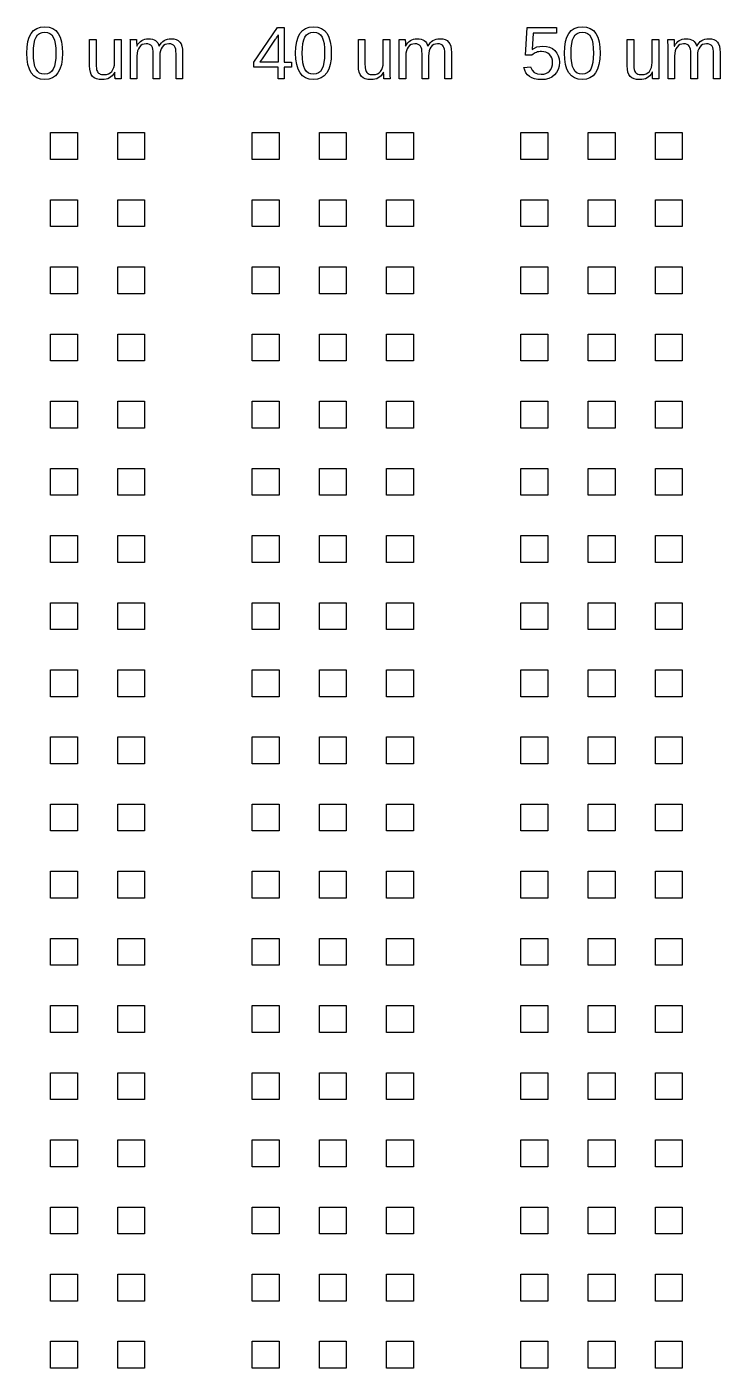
# Model space of a CAD drawing. Extents: x -21493 to 21493, y -12519 to 35265.
# Drawn here: x -5275 to -118, y 23469 to 33454 of the extents above; entities that cross this region are included whole.
import ezdxf

# ---------------------------------------------------------------- set-up
doc = ezdxf.new("R2010")
doc.units = 0
doc.layers.add('L0D0_0', color=1, linetype='CONTINUOUS')

msp = doc.modelspace()

# ---------------------------------------------------------------- linework, layer by layer
at = {"layer": 'L0D0_0'}
for points in [[(-5142.703, 33060.439), (-5173.602, 33063.538), (-5200.402, 33072.938), (-5223.095, 33088.629), (-5241.688, 33110.624), (-5256.161, 33138.512), (-5266.498, 33172.301), (-5272.705, 33211.79), (-5274.767, 33257.074), (-5272.768, 33303.157), (-5266.737, 33343.145), (-5256.691, 33376.934), (-5242.637, 33404.524), (-5224.233, 33426.015), (-5201.179, 33441.412), (-5173.459, 33450.606), (-5141.073, 33453.605), (-5109.523, 33450.509), (-5082.403, 33441.211), (-5059.69, 33425.717), (-5041.415, 33404.024), (-5027.35, 33376.232), (-5017.316, 33342.443), (-5011.285, 33302.758), (-5009.277, 33257.074), (-5011.385, 33211.987), (-5017.715, 33172.604), (-5028.269, 33138.916), (-5043.045, 33110.822), (-5061.928, 33088.831), (-5084.839, 33073.034), (-5111.761, 33063.538)], [(-3143.381, 33060.439), (-3174.28, 33063.538), (-3201.08, 33072.938), (-3223.773, 33088.629), (-3242.366, 33110.624), (-3256.844, 33138.512), (-3267.18, 33172.301), (-3273.388, 33211.79), (-3275.446, 33257.074), (-3273.446, 33303.157), (-3267.419, 33343.145), (-3257.373, 33376.934), (-3243.316, 33404.524), (-3224.911, 33426.015), (-3201.862, 33441.412), (-3174.142, 33450.606), (-3141.751, 33453.605), (-3110.201, 33450.509), (-3083.081, 33441.211), (-3060.368, 33425.717), (-3042.094, 33404.024), (-3028.032, 33376.232), (-3017.994, 33342.443), (-3011.967, 33302.758), (-3009.955, 33257.074), (-3012.064, 33211.987), (-3018.393, 33172.604), (-3028.952, 33138.916), (-3043.723, 33110.822), (-3062.606, 33088.831), (-3085.522, 33073.034), (-3112.444, 33063.538)], [(-1144.059, 33060.439), (-1174.958, 33063.538), (-1201.763, 33072.938), (-1224.455, 33088.629), (-1243.049, 33110.624), (-1257.522, 33138.512), (-1267.858, 33172.301), (-1274.066, 33211.79), (-1276.128, 33257.074), (-1274.129, 33303.157), (-1268.098, 33343.145), (-1258.051, 33376.934), (-1243.998, 33404.524), (-1225.594, 33426.015), (-1202.54, 33441.412), (-1174.82, 33450.606), (-1142.429, 33453.605), (-1110.883, 33450.509), (-1083.76, 33441.211), (-1061.05, 33425.717), (-1042.776, 33404.024), (-1028.71, 33376.232), (-1018.672, 33342.443), (-1012.645, 33302.758), (-1010.638, 33257.074), (-1012.746, 33211.987), (-1019.075, 33172.604), (-1029.63, 33138.916), (-1044.406, 33110.822), (-1063.289, 33088.831), (-1086.2, 33073.034), (-1113.122, 33063.538)], [(-5142.161, 33100.326), (-5162.384, 33102.628), (-5179.688, 33109.726), (-5194.052, 33121.519), (-5205.48, 33138.013), (-5214.208, 33159.508), (-5220.436, 33186.598), (-5224.174, 33219.085), (-5225.413, 33257.074), (-5224.183, 33295.962), (-5220.495, 33329.05), (-5214.359, 33356.14), (-5205.749, 33377.434), (-5194.342, 33393.427), (-5179.759, 33404.923), (-5161.993, 33411.722), (-5141.073, 33414.02), (-5120.657, 33411.722), (-5103.344, 33404.725), (-5089.127, 33393.129), (-5078.023, 33376.934), (-5069.656, 33355.438), (-5063.688, 33328.348), (-5060.101, 33295.559), (-5058.908, 33257.074), (-5060.16, 33219.787), (-5063.919, 33187.598), (-5070.194, 33160.604), (-5078.972, 33138.815), (-5090.45, 33121.918), (-5104.806, 33109.923), (-5122.039, 33102.724)], [(-4715.067, 33060.439), (-4737.587, 33061.938), (-4756.861, 33066.44), (-4772.905, 33073.937), (-4785.711, 33084.433), (-4795.501, 33098.327), (-4802.498, 33116.223), (-4806.686, 33138.013), (-4808.084, 33163.704), (-4808.084, 33359.239), (-4759.003, 33359.239), (-4759.003, 33173.2), (-4758.642, 33159.508), (-4757.584, 33147.509), (-4755.803, 33137.013), (-4753.304, 33128.218), (-4750.036, 33120.818), (-4745.916, 33114.421), (-4740.947, 33109.226), (-4735.139, 33105.127), (-4728.171, 33102.027), (-4719.746, 33099.826), (-4709.867, 33098.528), (-4698.523, 33098.129), (-4681.828, 33099.629), (-4667.002, 33104.127), (-4654.037, 33111.725), (-4642.932, 33122.221), (-4634.032, 33135.514), (-4627.678, 33151.108), (-4623.868, 33169.004), (-4622.587, 33189.198), (-4622.587, 33359.239), (-4573.775, 33359.239), (-4573.775, 33128.516), (-4573.674, 33105.324), (-4573.376, 33087.23), (-4572.863, 33074.034), (-4572.154, 33065.84), (-4618.249, 33065.84), (-4618.391, 33066.839), (-4618.53, 33068.339), (-4618.66, 33070.439), (-4618.799, 33073.135), (-4618.937, 33076.235), (-4619.101, 33079.532), (-4619.278, 33083.131), (-4619.479, 33086.831), (-4619.689, 33091.531), (-4619.92, 33098.029), (-4620.16, 33106.126), (-4620.42, 33116.021), (-4621.239, 33116.021), (-4629.975, 33101.926), (-4639.37, 33090.032), (-4649.429, 33080.435), (-4660.156, 33073.034), (-4671.87, 33067.537), (-4684.936, 33063.538), (-4699.334, 33061.241)], [(-4504.017, 33065.84), (-4504.017, 33296.659), (-4504.118, 33319.751), (-4504.42, 33337.945), (-4504.928, 33351.041), (-4505.647, 33359.239), (-4459.543, 33359.239), (-4459.405, 33358.34), (-4459.274, 33356.74), (-4459.132, 33354.64), (-4459.006, 33351.94), (-4458.854, 33348.844), (-4458.695, 33345.543), (-4458.514, 33342.044), (-4458.325, 33338.248), (-4458.103, 33333.548), (-4457.884, 33327.05), (-4457.632, 33318.953), (-4457.376, 33309.058), (-4456.553, 33309.058), (-4448.409, 33323.552), (-4439.681, 33335.547), (-4430.374, 33345.245), (-4420.487, 33352.439), (-4409.761, 33357.841), (-4397.912, 33361.637), (-4384.947, 33363.939), (-4370.864, 33364.737), (-4355.06, 33363.838), (-4340.994, 33361.339), (-4328.688, 33357.24), (-4318.112, 33351.44), (-4309.154, 33343.745), (-4301.678, 33334.148), (-4295.668, 33322.653), (-4291.132, 33309.058), (-4290.321, 33309.058), (-4282.324, 33322.85), (-4273.538, 33334.547), (-4263.949, 33344.144), (-4253.575, 33351.641), (-4242.227, 33357.341), (-4229.74, 33361.44), (-4216.128, 33363.838), (-4201.369, 33364.737), (-4180.646, 33363.137), (-4162.964, 33358.639), (-4148.311, 33351.142), (-4136.693, 33340.545), (-4127.857, 33326.551), (-4121.54, 33308.654), (-4117.751, 33286.961), (-4116.491, 33261.371), (-4116.491, 33065.84), (-4164.754, 33065.84), (-4164.754, 33251.875), (-4165.484, 33271.468), (-4167.673, 33287.864), (-4171.322, 33300.96), (-4176.421, 33310.754), (-4183.418, 33317.852), (-4192.755, 33322.951), (-4204.439, 33325.95), (-4218.455, 33326.95), (-4233.562, 33325.551), (-4246.897, 33321.053), (-4258.443, 33313.652), (-4268.216, 33303.257), (-4275.986, 33290.162), (-4281.543, 33274.567), (-4284.874, 33256.474), (-4285.982, 33235.881), (-4285.982, 33065.84), (-4334.257, 33065.84), (-4334.257, 33251.875), (-4334.975, 33271.468), (-4337.164, 33287.864), (-4340.813, 33300.96), (-4345.912, 33310.754), (-4352.909, 33317.852), (-4362.259, 33322.951), (-4373.935, 33325.95), (-4387.946, 33326.95), (-4402.721, 33325.551), (-4415.88, 33321.053), (-4427.405, 33313.556), (-4437.3, 33303.157), (-4445.246, 33289.96), (-4450.925, 33274.366), (-4454.335, 33256.373), (-4455.473, 33235.881), (-4455.473, 33065.84)], [(-3405.961, 33065.84), (-3405.961, 33152.309), (-3586.031, 33152.309), (-3586.031, 33190.294), (-3411.11, 33447.91), (-3359.857, 33447.91), (-3359.857, 33190.895), (-3306.164, 33190.895), (-3306.164, 33152.309), (-3359.857, 33152.309), (-3359.857, 33065.84)], [(-3541.016, 33190.895), (-3536.677, 33196.296), (-3522.032, 33216.389), (-3424.134, 33360.638), (-3422.147, 33363.637), (-3419.728, 33367.635), (-3416.86, 33372.633), (-3413.558, 33378.534), (-3410.442, 33384.229), (-3408.132, 33388.53), (-3406.641, 33391.428), (-3405.961, 33392.927), (-3405.961, 33190.895)], [(-3142.843, 33100.326), (-3163.066, 33102.628), (-3180.37, 33109.726), (-3194.734, 33121.519), (-3206.158, 33138.013), (-3214.886, 33159.508), (-3221.114, 33186.598), (-3224.852, 33219.085), (-3226.091, 33257.074), (-3224.865, 33295.962), (-3221.173, 33329.05), (-3215.037, 33356.14), (-3206.431, 33377.434), (-3195.024, 33393.427), (-3180.437, 33404.923), (-3162.676, 33411.722), (-3141.751, 33414.02), (-3121.339, 33411.722), (-3104.023, 33404.725), (-3089.81, 33393.129), (-3078.705, 33376.934), (-3070.334, 33355.438), (-3064.366, 33328.348), (-3060.779, 33295.559), (-3059.591, 33257.074), (-3060.838, 33219.787), (-3064.597, 33187.598), (-3070.876, 33160.604), (-3079.654, 33138.815), (-3091.129, 33121.918), (-3105.484, 33109.923), (-3122.717, 33102.724)], [(-2715.745, 33060.439), (-2738.27, 33061.938), (-2757.544, 33066.44), (-2773.588, 33073.937), (-2786.393, 33084.433), (-2796.179, 33098.327), (-2803.177, 33116.223), (-2807.364, 33138.013), (-2808.767, 33163.704), (-2808.767, 33359.239), (-2759.681, 33359.239), (-2759.681, 33173.2), (-2759.32, 33159.508), (-2758.262, 33147.509), (-2756.481, 33137.013), (-2753.982, 33128.218), (-2750.714, 33120.818), (-2746.594, 33114.421), (-2741.626, 33109.226), (-2735.821, 33105.127), (-2728.853, 33102.027), (-2720.424, 33099.826), (-2710.55, 33098.528), (-2699.201, 33098.129), (-2682.506, 33099.629), (-2667.685, 33104.127), (-2654.719, 33111.725), (-2643.61, 33122.221), (-2634.715, 33135.514), (-2628.356, 33151.108), (-2624.546, 33169.004), (-2623.27, 33189.198), (-2623.27, 33359.239), (-2574.453, 33359.239), (-2574.453, 33128.516), (-2574.356, 33105.324), (-2574.054, 33087.23), (-2573.546, 33074.034), (-2572.836, 33065.84), (-2618.931, 33065.84), (-2619.07, 33066.839), (-2619.208, 33068.339), (-2619.338, 33070.439), (-2619.481, 33073.135), (-2619.62, 33076.235), (-2619.779, 33079.532), (-2619.96, 33083.131), (-2620.157, 33086.831), (-2620.367, 33091.531), (-2620.598, 33098.029), (-2620.838, 33106.126), (-2621.098, 33116.021), (-2621.917, 33116.021), (-2630.657, 33101.926), (-2640.053, 33090.032), (-2650.108, 33080.435), (-2660.834, 33073.034), (-2672.552, 33067.537), (-2685.619, 33063.538), (-2700.012, 33061.241)], [(-2504.699, 33065.84), (-2504.699, 33296.659), (-2504.8, 33319.751), (-2505.098, 33337.945), (-2505.607, 33351.041), (-2506.329, 33359.239), (-2460.221, 33359.239), (-2460.083, 33358.34), (-2459.953, 33356.74), (-2459.814, 33354.64), (-2459.684, 33351.94), (-2459.533, 33348.844), (-2459.373, 33345.543), (-2459.192, 33342.044), (-2459.003, 33338.248), (-2458.785, 33333.548), (-2458.562, 33327.05), (-2458.315, 33318.953), (-2458.054, 33309.058), (-2457.235, 33309.058), (-2449.087, 33323.552), (-2440.36, 33335.547), (-2431.052, 33345.245), (-2421.166, 33352.439), (-2410.439, 33357.841), (-2398.595, 33361.637), (-2385.629, 33363.939), (-2371.543, 33364.737), (-2355.738, 33363.838), (-2341.672, 33361.339), (-2329.366, 33357.24), (-2318.791, 33351.44), (-2309.836, 33343.745), (-2302.356, 33334.148), (-2296.35, 33322.653), (-2291.81, 33309.058), (-2290.999, 33309.058), (-2283.002, 33322.85), (-2274.216, 33334.547), (-2264.632, 33344.144), (-2254.253, 33351.641), (-2242.909, 33357.341), (-2230.423, 33361.44), (-2216.806, 33363.838), (-2202.052, 33364.737), (-2181.329, 33363.137), (-2163.643, 33358.639), (-2148.989, 33351.142), (-2137.372, 33340.545), (-2128.535, 33326.551), (-2122.218, 33308.654), (-2118.43, 33286.961), (-2117.17, 33261.371), (-2117.17, 33065.84), (-2165.432, 33065.84), (-2165.432, 33251.875), (-2166.163, 33271.468), (-2168.351, 33287.864), (-2172.001, 33300.96), (-2177.099, 33310.754), (-2184.097, 33317.852), (-2193.433, 33322.951), (-2205.122, 33325.95), (-2219.137, 33326.95), (-2234.24, 33325.551), (-2247.575, 33321.053), (-2259.121, 33313.652), (-2268.899, 33303.257), (-2276.665, 33290.162), (-2282.225, 33274.567), (-2285.552, 33256.474), (-2286.661, 33235.881), (-2286.661, 33065.84), (-2334.935, 33065.84), (-2334.935, 33251.875), (-2335.658, 33271.468), (-2337.846, 33287.864), (-2341.496, 33300.96), (-2346.59, 33310.754), (-2353.588, 33317.852), (-2362.937, 33322.951), (-2374.613, 33325.95), (-2388.628, 33326.95), (-2403.404, 33325.551), (-2416.558, 33321.053), (-2428.083, 33313.556), (-2437.982, 33303.157), (-2445.929, 33289.96), (-2451.607, 33274.366), (-2455.013, 33256.373), (-2456.156, 33235.881), (-2456.156, 33065.84)], [(-1449.487, 33060.439), (-1474.91, 33061.841), (-1497.762, 33066.239), (-1518.035, 33073.534), (-1535.726, 33083.732), (-1550.623, 33096.727), (-1562.509, 33112.321), (-1571.375, 33130.415), (-1577.222, 33151.31), (-1527.859, 33157.009), (-1517.103, 33132.116), (-1500.269, 33114.421), (-1477.367, 33103.825), (-1448.408, 33100.326), (-1429.814, 33101.725), (-1413.35, 33106.223), (-1399.033, 33113.623), (-1386.848, 33124.018), (-1377.113, 33137.013), (-1370.166, 33152.209), (-1365.995, 33169.605), (-1364.605, 33189.198), (-1366.004, 33206.393), (-1370.204, 33221.887), (-1377.193, 33235.583), (-1386.979, 33247.578), (-1399.146, 33257.272), (-1413.25, 33264.172), (-1429.315, 33268.368), (-1447.316, 33269.771), (-1457.043, 33269.368), (-1466.443, 33268.171), (-1475.489, 33266.272), (-1484.204, 33263.572), (-1492.743, 33259.871), (-1501.29, 33255.176), (-1509.829, 33249.275), (-1518.376, 33242.378), (-1566.096, 33242.378), (-1553.353, 33447.91), (-1336.138, 33447.91), (-1336.138, 33406.422), (-1508.875, 33406.422), (-1516.204, 33285.265), (-1499.371, 33295.861), (-1480.605, 33303.556), (-1459.912, 33308.155), (-1437.282, 33309.654), (-1410.511, 33307.558), (-1386.609, 33301.359), (-1365.567, 33291.061), (-1347.381, 33276.566), (-1332.736, 33258.771), (-1322.269, 33238.481), (-1315.982, 33215.587), (-1313.894, 33190.294), (-1316.141, 33161.705), (-1322.878, 33136.316), (-1334.105, 33114.123), (-1349.83, 33095.131), (-1369.536, 33079.935), (-1392.707, 33069.137), (-1419.356, 33062.539)], [(-1143.521, 33100.326), (-1163.744, 33102.628), (-1181.048, 33109.726), (-1195.412, 33121.519), (-1206.841, 33138.013), (-1215.568, 33159.508), (-1221.793, 33186.598), (-1225.535, 33219.085), (-1226.774, 33257.074), (-1225.543, 33295.962), (-1221.856, 33329.05), (-1215.715, 33356.14), (-1207.109, 33377.434), (-1195.702, 33393.427), (-1181.12, 33404.923), (-1163.354, 33411.722), (-1142.429, 33414.02), (-1122.017, 33411.722), (-1104.705, 33404.725), (-1090.488, 33393.129), (-1079.383, 33376.934), (-1071.017, 33355.438), (-1065.049, 33328.348), (-1061.458, 33295.559), (-1060.269, 33257.074), (-1061.521, 33219.787), (-1065.28, 33187.598), (-1071.554, 33160.604), (-1080.332, 33138.815), (-1091.807, 33121.918), (-1106.162, 33109.923), (-1123.399, 33102.724)], [(-716.428, 33060.439), (-738.944, 33061.938), (-758.226, 33066.44), (-774.266, 33073.937), (-787.072, 33084.433), (-796.862, 33098.327), (-803.855, 33116.223), (-808.046, 33138.013), (-809.445, 33163.704), (-809.445, 33359.239), (-760.36, 33359.239), (-760.36, 33173.2), (-760.007, 33159.508), (-758.94, 33147.509), (-757.159, 33137.013), (-754.664, 33128.218), (-751.393, 33120.818), (-747.277, 33114.421), (-742.308, 33109.226), (-736.495, 33105.127), (-729.532, 33102.027), (-721.106, 33099.826), (-711.224, 33098.528), (-699.888, 33098.129), (-683.189, 33099.629), (-668.359, 33104.127), (-655.393, 33111.725), (-644.293, 33122.221), (-635.393, 33135.514), (-629.038, 33151.108), (-625.225, 33169.004), (-623.952, 33189.198), (-623.952, 33359.239), (-575.14, 33359.239), (-575.14, 33128.516), (-575.039, 33105.324), (-574.732, 33087.23), (-574.224, 33074.034), (-573.51, 33065.84), (-619.613, 33065.84), (-619.748, 33066.839), (-619.886, 33068.339), (-620.021, 33070.439), (-620.155, 33073.135), (-620.302, 33076.235), (-620.462, 33079.532), (-620.638, 33083.131), (-620.836, 33086.831), (-621.046, 33091.531), (-621.277, 33098.029), (-621.52, 33106.126), (-621.785, 33116.021), (-622.595, 33116.021), (-631.336, 33101.926), (-640.735, 33090.032), (-650.79, 33080.435), (-661.513, 33073.034), (-673.235, 33067.537), (-686.293, 33063.538), (-700.69, 33061.241)], [(-505.373, 33065.84), (-505.373, 33296.659), (-505.478, 33319.751), (-505.781, 33337.945), (-506.289, 33351.041), (-507.003, 33359.239), (-460.9, 33359.239), (-460.765, 33358.34), (-460.631, 33356.74), (-460.496, 33354.64), (-460.358, 33351.94), (-460.215, 33348.844), (-460.055, 33345.543), (-459.875, 33342.044), (-459.682, 33338.248), (-459.467, 33333.548), (-459.241, 33327.05), (-458.993, 33318.953), (-458.732, 33309.058), (-457.918, 33309.058), (-449.765, 33323.552), (-441.038, 33335.547), (-431.731, 33345.245), (-421.848, 33352.439), (-411.121, 33357.841), (-399.273, 33361.637), (-386.308, 33363.939), (-372.221, 33364.737), (-356.416, 33363.838), (-342.355, 33361.339), (-330.044, 33357.24), (-319.477, 33351.44), (-310.519, 33343.745), (-303.034, 33334.148), (-297.024, 33322.653), (-292.492, 33309.058), (-291.677, 33309.058), (-283.685, 33322.85), (-274.898, 33334.547), (-265.314, 33344.144), (-254.932, 33351.641), (-243.583, 33357.341), (-231.101, 33361.44), (-217.484, 33363.838), (-202.73, 33364.737), (-182.007, 33363.137), (-164.321, 33358.639), (-149.671, 33351.142), (-138.05, 33340.545), (-129.213, 33326.551), (-122.896, 33308.654), (-119.108, 33286.961), (-117.848, 33261.371), (-117.848, 33065.84), (-166.118, 33065.84), (-166.118, 33251.875), (-166.845, 33271.468), (-169.033, 33287.864), (-172.679, 33300.96), (-177.778, 33310.754), (-184.779, 33317.852), (-194.12, 33322.951), (-205.796, 33325.95), (-219.811, 33326.95), (-234.923, 33325.551), (-248.254, 33321.053), (-259.804, 33313.652), (-269.577, 33303.257), (-277.347, 33290.162), (-282.899, 33274.567), (-286.23, 33256.474), (-287.339, 33235.881), (-287.339, 33065.84), (-335.609, 33065.84), (-335.609, 33251.875), (-336.34, 33271.468), (-338.528, 33287.864), (-342.17, 33300.96), (-347.273, 33310.754), (-354.274, 33317.852), (-363.611, 33322.951), (-375.291, 33325.95), (-389.306, 33326.95), (-404.086, 33325.551), (-417.241, 33321.053), (-428.765, 33313.556), (-438.665, 33303.157), (-446.611, 33289.96), (-452.29, 33274.366), (-455.696, 33256.373), (-456.834, 33235.881), (-456.834, 33065.84)], [(-5098.267, 32466.042), (-5098.267, 32665.975), (-4898.334, 32665.975), (-4898.334, 32466.042)], [(-4598.437, 32466.042), (-4598.437, 32665.975), (-4398.505, 32665.975), (-4398.505, 32466.042)], [(-3598.774, 32466.042), (-3598.774, 32665.975), (-3398.846, 32665.975), (-3398.846, 32466.042)], [(-3098.945, 32466.042), (-3098.945, 32665.975), (-2899.012, 32665.975), (-2899.012, 32466.042)], [(-2599.115, 32466.042), (-2599.115, 32665.975), (-2399.183, 32665.975), (-2399.183, 32466.042)], [(-1599.457, 32466.042), (-1599.457, 32665.975), (-1399.524, 32665.975), (-1399.524, 32466.042)], [(-1099.627, 32466.042), (-1099.627, 32665.975), (-899.695, 32665.975), (-899.695, 32466.042)], [(-599.798, 32466.042), (-599.798, 32665.975), (-399.865, 32665.975), (-399.865, 32466.042)], [(-5098.267, 31966.213), (-5098.267, 32166.145), (-4898.334, 32166.145), (-4898.334, 31966.213)], [(-4598.437, 31966.213), (-4598.437, 32166.145), (-4398.505, 32166.145), (-4398.505, 31966.213)], [(-3598.774, 31966.213), (-3598.774, 32166.145), (-3398.846, 32166.145), (-3398.846, 31966.213)], [(-3098.945, 31966.213), (-3098.945, 32166.145), (-2899.012, 32166.145), (-2899.012, 31966.213)], [(-2599.115, 31966.213), (-2599.115, 32166.145), (-2399.183, 32166.145), (-2399.183, 31966.213)], [(-1599.457, 31966.213), (-1599.457, 32166.145), (-1399.524, 32166.145), (-1399.524, 31966.213)], [(-1099.627, 31966.213), (-1099.627, 32166.145), (-899.695, 32166.145), (-899.695, 31966.213)], [(-599.798, 31966.213), (-599.798, 32166.145), (-399.865, 32166.145), (-399.865, 31966.213)], [(-5098.267, 31466.383), (-5098.267, 31666.316), (-4898.334, 31666.316), (-4898.334, 31466.383)], [(-4598.437, 31466.383), (-4598.437, 31666.316), (-4398.505, 31666.316), (-4398.505, 31466.383)], [(-3598.774, 31466.383), (-3598.774, 31666.316), (-3398.846, 31666.316), (-3398.846, 31466.383)], [(-3098.945, 31466.383), (-3098.945, 31666.316), (-2899.012, 31666.316), (-2899.012, 31466.383)], [(-2599.115, 31466.383), (-2599.115, 31666.316), (-2399.183, 31666.316), (-2399.183, 31466.383)], [(-1599.457, 31466.383), (-1599.457, 31666.316), (-1399.524, 31666.316), (-1399.524, 31466.383)], [(-1099.627, 31466.383), (-1099.627, 31666.316), (-899.695, 31666.316), (-899.695, 31466.383)], [(-599.798, 31466.383), (-599.798, 31666.316), (-399.865, 31666.316), (-399.865, 31466.383)], [(-5098.267, 30966.554), (-5098.267, 31166.486), (-4898.334, 31166.486), (-4898.334, 30966.554)], [(-4598.437, 30966.554), (-4598.437, 31166.486), (-4398.505, 31166.486), (-4398.505, 30966.554)], [(-3598.774, 30966.554), (-3598.774, 31166.486), (-3398.846, 31166.486), (-3398.846, 30966.554)], [(-3098.945, 30966.554), (-3098.945, 31166.486), (-2899.012, 31166.486), (-2899.012, 30966.554)], [(-2599.115, 30966.554), (-2599.115, 31166.486), (-2399.183, 31166.486), (-2399.183, 30966.554)], [(-1599.457, 30966.554), (-1599.457, 31166.486), (-1399.524, 31166.486), (-1399.524, 30966.554)], [(-1099.627, 30966.554), (-1099.627, 31166.486), (-899.695, 31166.486), (-899.695, 30966.554)], [(-599.798, 30966.554), (-599.798, 31166.486), (-399.865, 31166.486), (-399.865, 30966.554)], [(-5098.267, 30466.724), (-5098.267, 30666.653), (-4898.334, 30666.653), (-4898.334, 30466.724)], [(-4598.437, 30466.724), (-4598.437, 30666.653), (-4398.505, 30666.653), (-4398.505, 30466.724)], [(-3598.774, 30466.724), (-3598.774, 30666.653), (-3398.846, 30666.653), (-3398.846, 30466.724)], [(-3098.945, 30466.724), (-3098.945, 30666.653), (-2899.012, 30666.653), (-2899.012, 30466.724)], [(-2599.115, 30466.724), (-2599.115, 30666.653), (-2399.183, 30666.653), (-2399.183, 30466.724)], [(-1599.457, 30466.724), (-1599.457, 30666.653), (-1399.524, 30666.653), (-1399.524, 30466.724)], [(-1099.627, 30466.724), (-1099.627, 30666.653), (-899.695, 30666.653), (-899.695, 30466.724)], [(-599.798, 30466.724), (-599.798, 30666.653), (-399.865, 30666.653), (-399.865, 30466.724)], [(-5098.267, 29966.891), (-5098.267, 30166.823), (-4898.334, 30166.823), (-4898.334, 29966.891)], [(-4598.437, 29966.891), (-4598.437, 30166.823), (-4398.505, 30166.823), (-4398.505, 29966.891)], [(-3598.774, 29966.891), (-3598.774, 30166.823), (-3398.846, 30166.823), (-3398.846, 29966.891)], [(-3098.945, 29966.891), (-3098.945, 30166.823), (-2899.012, 30166.823), (-2899.012, 29966.891)], [(-2599.115, 29966.891), (-2599.115, 30166.823), (-2399.183, 30166.823), (-2399.183, 29966.891)], [(-1599.457, 29966.891), (-1599.457, 30166.823), (-1399.524, 30166.823), (-1399.524, 29966.891)], [(-1099.627, 29966.891), (-1099.627, 30166.823), (-899.695, 30166.823), (-899.695, 29966.891)], [(-599.798, 29966.891), (-599.798, 30166.823), (-399.865, 30166.823), (-399.865, 29966.891)], [(-5098.267, 29467.061), (-5098.267, 29666.994), (-4898.334, 29666.994), (-4898.334, 29467.061)], [(-4598.437, 29467.061), (-4598.437, 29666.994), (-4398.505, 29666.994), (-4398.505, 29467.061)], [(-3598.774, 29467.061), (-3598.774, 29666.994), (-3398.846, 29666.994), (-3398.846, 29467.061)], [(-3098.945, 29467.061), (-3098.945, 29666.994), (-2899.012, 29666.994), (-2899.012, 29467.061)], [(-2599.115, 29467.061), (-2599.115, 29666.994), (-2399.183, 29666.994), (-2399.183, 29467.061)], [(-1599.457, 29467.061), (-1599.457, 29666.994), (-1399.524, 29666.994), (-1399.524, 29467.061)], [(-1099.627, 29467.061), (-1099.627, 29666.994), (-899.695, 29666.994), (-899.695, 29467.061)], [(-599.798, 29467.061), (-599.798, 29666.994), (-399.865, 29666.994), (-399.865, 29467.061)], [(-5098.267, 28967.232), (-5098.267, 29167.165), (-4898.334, 29167.165), (-4898.334, 28967.232)], [(-4598.437, 28967.232), (-4598.437, 29167.165), (-4398.505, 29167.165), (-4398.505, 28967.232)], [(-3598.774, 28967.232), (-3598.774, 29167.165), (-3398.846, 29167.165), (-3398.846, 28967.232)], [(-3098.945, 28967.232), (-3098.945, 29167.165), (-2899.012, 29167.165), (-2899.012, 28967.232)], [(-2599.115, 28967.232), (-2599.115, 29167.165), (-2399.183, 29167.165), (-2399.183, 28967.232)], [(-1599.457, 28967.232), (-1599.457, 29167.165), (-1399.524, 29167.165), (-1399.524, 28967.232)], [(-1099.627, 28967.232), (-1099.627, 29167.165), (-899.695, 29167.165), (-899.695, 28967.232)], [(-599.798, 28967.232), (-599.798, 29167.165), (-399.865, 29167.165), (-399.865, 28967.232)], [(-5098.267, 28467.403), (-5098.267, 28667.335), (-4898.334, 28667.335), (-4898.334, 28467.403)], [(-4598.437, 28467.403), (-4598.437, 28667.335), (-4398.505, 28667.335), (-4398.505, 28467.403)], [(-3598.774, 28467.403), (-3598.774, 28667.335), (-3398.846, 28667.335), (-3398.846, 28467.403)], [(-3098.945, 28467.403), (-3098.945, 28667.335), (-2899.012, 28667.335), (-2899.012, 28467.403)], [(-2599.115, 28467.403), (-2599.115, 28667.335), (-2399.183, 28667.335), (-2399.183, 28467.403)], [(-1599.457, 28467.403), (-1599.457, 28667.335), (-1399.524, 28667.335), (-1399.524, 28467.403)], [(-1099.627, 28467.403), (-1099.627, 28667.335), (-899.695, 28667.335), (-899.695, 28467.403)], [(-599.798, 28467.403), (-599.798, 28667.335), (-399.865, 28667.335), (-399.865, 28467.403)], [(-5098.267, 27967.573), (-5098.267, 28167.506), (-4898.334, 28167.506), (-4898.334, 27967.573)], [(-4598.437, 27967.573), (-4598.437, 28167.506), (-4398.505, 28167.506), (-4398.505, 27967.573)], [(-3598.774, 27967.573), (-3598.774, 28167.506), (-3398.846, 28167.506), (-3398.846, 27967.573)], [(-3098.945, 27967.573), (-3098.945, 28167.506), (-2899.012, 28167.506), (-2899.012, 27967.573)], [(-2599.115, 27967.573), (-2599.115, 28167.506), (-2399.183, 28167.506), (-2399.183, 27967.573)], [(-1599.457, 27967.573), (-1599.457, 28167.506), (-1399.524, 28167.506), (-1399.524, 27967.573)], [(-1099.627, 27967.573), (-1099.627, 28167.506), (-899.695, 28167.506), (-899.695, 27967.573)], [(-599.798, 27967.573), (-599.798, 28167.506), (-399.865, 28167.506), (-399.865, 27967.573)], [(-5098.267, 27467.744), (-5098.267, 27667.672), (-4898.334, 27667.672), (-4898.334, 27467.744)], [(-4598.437, 27467.744), (-4598.437, 27667.672), (-4398.505, 27667.672), (-4398.505, 27467.744)], [(-3598.774, 27467.744), (-3598.774, 27667.672), (-3398.846, 27667.672), (-3398.846, 27467.744)], [(-3098.945, 27467.744), (-3098.945, 27667.672), (-2899.012, 27667.672), (-2899.012, 27467.744)], [(-2599.115, 27467.744), (-2599.115, 27667.672), (-2399.183, 27667.672), (-2399.183, 27467.744)], [(-1599.457, 27467.744), (-1599.457, 27667.672), (-1399.524, 27667.672), (-1399.524, 27467.744)], [(-1099.627, 27467.744), (-1099.627, 27667.672), (-899.695, 27667.672), (-899.695, 27467.744)], [(-599.798, 27467.744), (-599.798, 27667.672), (-399.865, 27667.672), (-399.865, 27467.744)], [(-5098.267, 26967.91), (-5098.267, 27167.843), (-4898.334, 27167.843), (-4898.334, 26967.91)], [(-4598.437, 26967.91), (-4598.437, 27167.843), (-4398.505, 27167.843), (-4398.505, 26967.91)], [(-3598.774, 26967.91), (-3598.774, 27167.843), (-3398.846, 27167.843), (-3398.846, 26967.91)], [(-3098.945, 26967.91), (-3098.945, 27167.843), (-2899.012, 27167.843), (-2899.012, 26967.91)], [(-2599.115, 26967.91), (-2599.115, 27167.843), (-2399.183, 27167.843), (-2399.183, 26967.91)], [(-1599.457, 26967.91), (-1599.457, 27167.843), (-1399.524, 27167.843), (-1399.524, 26967.91)], [(-1099.627, 26967.91), (-1099.627, 27167.843), (-899.695, 27167.843), (-899.695, 26967.91)], [(-599.798, 26967.91), (-599.798, 27167.843), (-399.865, 27167.843), (-399.865, 26967.91)], [(-5098.267, 26468.081), (-5098.267, 26668.013), (-4898.334, 26668.013), (-4898.334, 26468.081)], [(-4598.437, 26468.081), (-4598.437, 26668.013), (-4398.505, 26668.013), (-4398.505, 26468.081)], [(-3598.774, 26468.081), (-3598.774, 26668.013), (-3398.846, 26668.013), (-3398.846, 26468.081)], [(-3098.945, 26468.081), (-3098.945, 26668.013), (-2899.012, 26668.013), (-2899.012, 26468.081)], [(-2599.115, 26468.081), (-2599.115, 26668.013), (-2399.183, 26668.013), (-2399.183, 26468.081)], [(-1599.457, 26468.081), (-1599.457, 26668.013), (-1399.524, 26668.013), (-1399.524, 26468.081)], [(-1099.627, 26468.081), (-1099.627, 26668.013), (-899.695, 26668.013), (-899.695, 26468.081)], [(-599.798, 26468.081), (-599.798, 26668.013), (-399.865, 26668.013), (-399.865, 26468.081)], [(-5098.267, 25968.251), (-5098.267, 26168.184), (-4898.334, 26168.184), (-4898.334, 25968.251)], [(-4598.437, 25968.251), (-4598.437, 26168.184), (-4398.505, 26168.184), (-4398.505, 25968.251)], [(-3598.774, 25968.251), (-3598.774, 26168.184), (-3398.846, 26168.184), (-3398.846, 25968.251)], [(-3098.945, 25968.251), (-3098.945, 26168.184), (-2899.012, 26168.184), (-2899.012, 25968.251)], [(-2599.115, 25968.251), (-2599.115, 26168.184), (-2399.183, 26168.184), (-2399.183, 25968.251)], [(-1599.457, 25968.251), (-1599.457, 26168.184), (-1399.524, 26168.184), (-1399.524, 25968.251)], [(-1099.627, 25968.251), (-1099.627, 26168.184), (-899.695, 26168.184), (-899.695, 25968.251)], [(-599.798, 25968.251), (-599.798, 26168.184), (-399.865, 26168.184), (-399.865, 25968.251)], [(-5098.267, 25468.422), (-5098.267, 25668.355), (-4898.334, 25668.355), (-4898.334, 25468.422)], [(-4598.437, 25468.422), (-4598.437, 25668.355), (-4398.505, 25668.355), (-4398.505, 25468.422)], [(-3598.774, 25468.422), (-3598.774, 25668.355), (-3398.846, 25668.355), (-3398.846, 25468.422)], [(-3098.945, 25468.422), (-3098.945, 25668.355), (-2899.012, 25668.355), (-2899.012, 25468.422)], [(-2599.115, 25468.422), (-2599.115, 25668.355), (-2399.183, 25668.355), (-2399.183, 25468.422)], [(-1599.457, 25468.422), (-1599.457, 25668.355), (-1399.524, 25668.355), (-1399.524, 25468.422)], [(-1099.627, 25468.422), (-1099.627, 25668.355), (-899.695, 25668.355), (-899.695, 25468.422)], [(-599.798, 25468.422), (-599.798, 25668.355), (-399.865, 25668.355), (-399.865, 25468.422)], [(-5098.267, 24968.593), (-5098.267, 25168.525), (-4898.334, 25168.525), (-4898.334, 24968.593)], [(-4598.437, 24968.593), (-4598.437, 25168.525), (-4398.505, 25168.525), (-4398.505, 24968.593)], [(-3598.774, 24968.593), (-3598.774, 25168.525), (-3398.846, 25168.525), (-3398.846, 24968.593)], [(-3098.945, 24968.593), (-3098.945, 25168.525), (-2899.012, 25168.525), (-2899.012, 24968.593)], [(-2599.115, 24968.593), (-2599.115, 25168.525), (-2399.183, 25168.525), (-2399.183, 24968.593)], [(-1599.457, 24968.593), (-1599.457, 25168.525), (-1399.524, 25168.525), (-1399.524, 24968.593)], [(-1099.627, 24968.593), (-1099.627, 25168.525), (-899.695, 25168.525), (-899.695, 24968.593)], [(-599.798, 24968.593), (-599.798, 25168.525), (-399.865, 25168.525), (-399.865, 24968.593)], [(-5098.267, 24468.763), (-5098.267, 24668.696), (-4898.334, 24668.696), (-4898.334, 24468.763)], [(-4598.437, 24468.763), (-4598.437, 24668.696), (-4398.505, 24668.696), (-4398.505, 24468.763)], [(-3598.774, 24468.763), (-3598.774, 24668.696), (-3398.846, 24668.696), (-3398.846, 24468.763)], [(-3098.945, 24468.763), (-3098.945, 24668.696), (-2899.012, 24668.696), (-2899.012, 24468.763)], [(-2599.115, 24468.763), (-2599.115, 24668.696), (-2399.183, 24668.696), (-2399.183, 24468.763)], [(-1599.457, 24468.763), (-1599.457, 24668.696), (-1399.524, 24668.696), (-1399.524, 24468.763)], [(-1099.627, 24468.763), (-1099.627, 24668.696), (-899.695, 24668.696), (-899.695, 24468.763)], [(-599.798, 24468.763), (-599.798, 24668.696), (-399.865, 24668.696), (-399.865, 24468.763)], [(-5098.267, 23968.934), (-5098.267, 24168.862), (-4898.334, 24168.862), (-4898.334, 23968.934)], [(-4598.437, 23968.934), (-4598.437, 24168.862), (-4398.505, 24168.862), (-4398.505, 23968.934)], [(-3598.774, 23968.934), (-3598.774, 24168.862), (-3398.846, 24168.862), (-3398.846, 23968.934)], [(-3098.945, 23968.934), (-3098.945, 24168.862), (-2899.012, 24168.862), (-2899.012, 23968.934)], [(-2599.115, 23968.934), (-2599.115, 24168.862), (-2399.183, 24168.862), (-2399.183, 23968.934)], [(-1599.457, 23968.934), (-1599.457, 24168.862), (-1399.524, 24168.862), (-1399.524, 23968.934)], [(-1099.627, 23968.934), (-1099.627, 24168.862), (-899.695, 24168.862), (-899.695, 23968.934)], [(-599.798, 23968.934), (-599.798, 24168.862), (-399.865, 24168.862), (-399.865, 23968.934)], [(-5098.267, 23469.1), (-5098.267, 23669.033), (-4898.334, 23669.033), (-4898.334, 23469.1)], [(-4598.437, 23469.1), (-4598.437, 23669.033), (-4398.505, 23669.033), (-4398.505, 23469.1)], [(-3598.774, 23469.1), (-3598.774, 23669.033), (-3398.846, 23669.033), (-3398.846, 23469.1)], [(-3098.945, 23469.1), (-3098.945, 23669.033), (-2899.012, 23669.033), (-2899.012, 23469.1)], [(-2599.115, 23469.1), (-2599.115, 23669.033), (-2399.183, 23669.033), (-2399.183, 23469.1)], [(-1599.457, 23469.1), (-1599.457, 23669.033), (-1399.524, 23669.033), (-1399.524, 23469.1)], [(-1099.627, 23469.1), (-1099.627, 23669.033), (-899.695, 23669.033), (-899.695, 23469.1)], [(-599.798, 23469.1), (-599.798, 23669.033), (-399.865, 23669.033), (-399.865, 23469.1)]]:
    msp.add_lwpolyline(points, close=True, dxfattribs=at)

doc.saveas('drawing.dxf')
